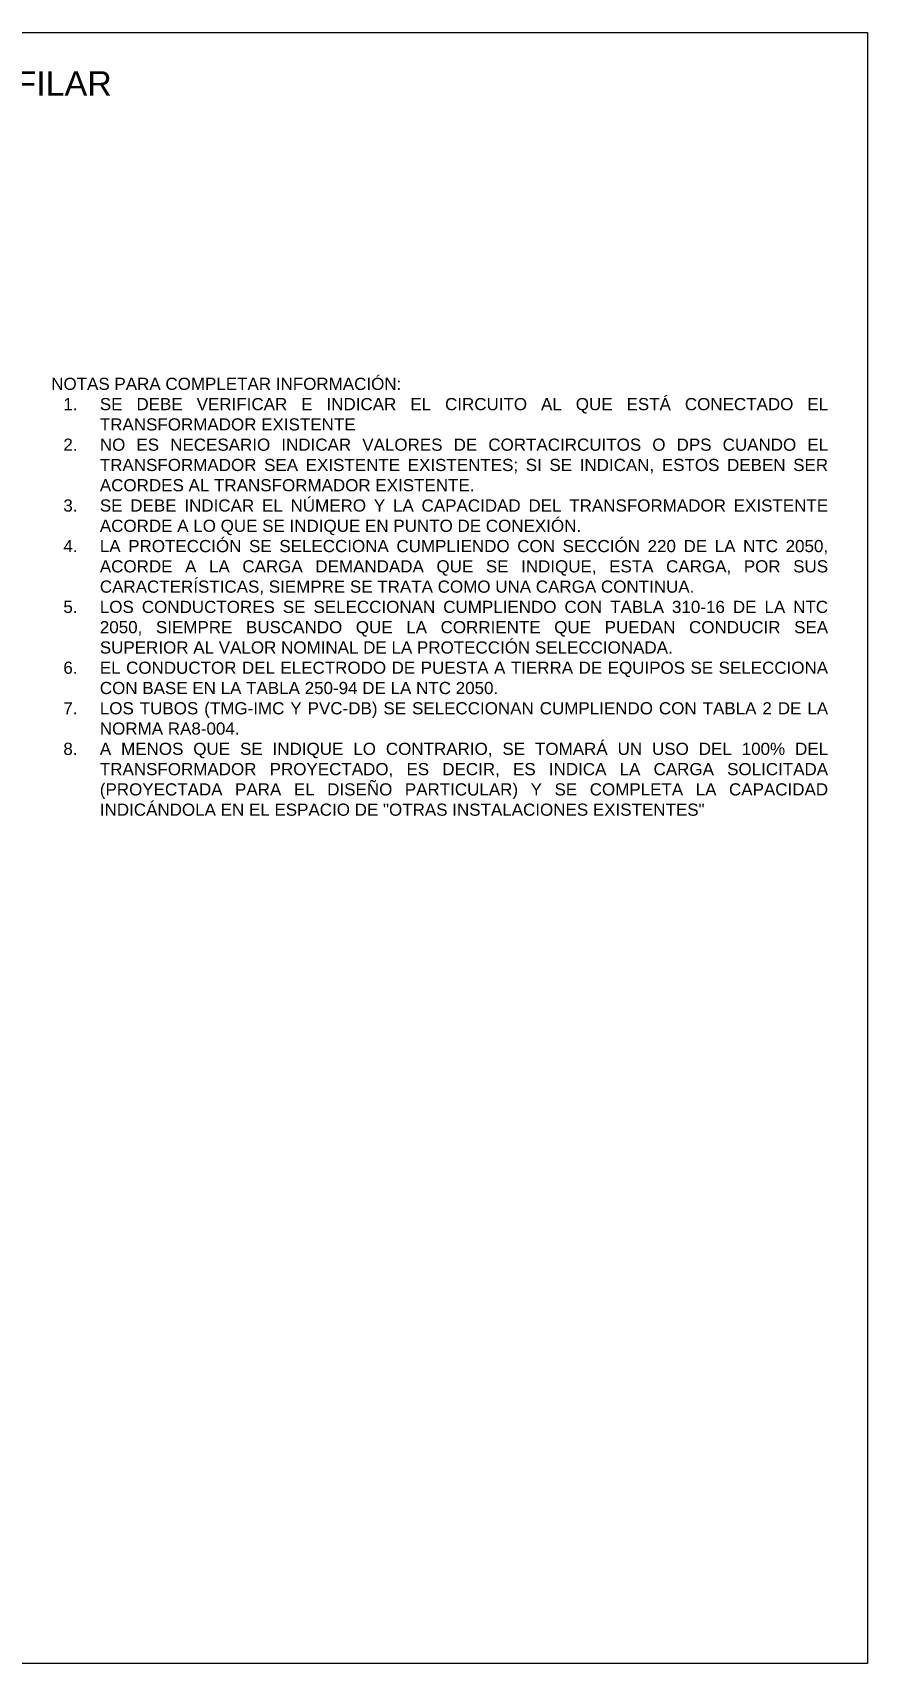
# Model space of a CAD drawing. Header units: millimetres. Extents: x 168 to 394, y 129 to 255.
# Drawn here: x 191.95 to 212.55, y 128.97 to 169.19 of the extents above; entities that cross this region are included whole.
import ezdxf

# ---------------------------------------------------------------- set-up
doc = ezdxf.new("R2010")
doc.units = ezdxf.units.MM
doc.layers.add('Esquemas', color=7, linetype='Continuous', lineweight=13)
doc.layers.add('textos', color=7, linetype='Continuous', lineweight=13)
doc.styles.add('0.6', font='', dxfattribs={"height": 0.6})
doc.styles.add('RomanS', font='romans.shx')
doc.styles.get('0.6').set_extended_font_data('@Arial Unicode MS')

msp = doc.modelspace()

# ---------------------------------------------------------------- linework, layer by layer
at = {"layer": 'Esquemas'}
msp.add_lwpolyline([(167.52449, 169.19199), (212.55084, 169.19199), (212.55084, 128.97229), (167.52449, 128.97229)], close=True, dxfattribs=at)

# ---------------------------------------------------------------- texts
at = {"layer": 'textos', "style": '0.6'}
msp.add_text('EJEMPLOS DIAGRAMA UNIFILAR', height=0.6, dxfattribs=at).set_placement((180.68143, 167.63958))
at = {"layer": 'textos', "insert": (192.41351, 160.6797), "char_height": 0.3, "attachment_point": 1, "style": 'RomanS'}
msp.add_mtext_dynamic_manual_height_columns('\\pxa0.66667,qj;{\\f@Arial Unicode MS|b0|i0|c0|p34;\\C0;NOTAS PARA COMPLETAR INFORMACIÓN:\\P\\pi-3,l4,t4;1.^ISE DEBE VERIFICAR E INDICAR EL CIRCUITO AL QUE ESTÁ CONECTADO EL TRANSFORMADOR EXISTENTE\\P2.^INO ES NECESARIO INDICAR VALORES DE CORTACIRCUITOS O DPS CUANDO EL TRANSFORMADOR SEA EXISTENTE EXISTENTES; SI SE INDICAN, ESTOS DEBEN SER ACORDES AL TRANSFORMADOR EXISTENTE.\\P3.^ISE DEBE INDICAR EL NÚMERO Y LA CAPACIDAD DEL TRANSFORMADOR EXISTENTE ACORDE A LO QUE SE INDIQUE EN PUNTO DE CONEXIÓN.\\P4.^ILA PROTECCIÓN SE SELECCIONA CUMPLIENDO CON SECCIÓN 220 DE LA NTC 2050, ACORDE A LA CARGA DEMANDADA QUE SE INDIQUE, ESTA CARGA, POR SUS CARACTERÍSTICAS, SIEMPRE SE TRATA COMO UNA CARGA CONTINUA.\\P5.^ILOS CONDUCTORES SE SELECCIONAN CUMPLIENDO CON TABLA 310-16 DE LA NTC 2050, SIEMPRE BUSCANDO QUE LA CORRIENTE QUE PUEDAN CONDUCIR SEA SUPERIOR AL VALOR NOMINAL DE LA PROTECCIÓN SELECCIONADA.\\P6.^IEL CONDUCTOR DEL ELECTRODO DE PUESTA A TIERRA DE EQUIPOS SE SELECCIONA CON BASE EN LA TABLA 250-94 DE LA NTC 2050.\\P7.^ILOS TUBOS (TMG-IMC Y PVC-DB) SE SELECCIONAN CUMPLIENDO CON TABLA 2 DE LA NORMA RA8-004.\\P8.^IA MENOS QUE SE INDIQUE LO CONTRARIO, SE TOMARÁ UN USO DEL 100% DEL TRANSFORMADOR PROYECTADO, ES DECIR, ES INDICA LA CARGA SOLICITADA (PROYECTADA PARA EL DISEÑO PARTICULAR) Y SE COMPLETA LA CAPACIDAD INDICÁNDOLA EN EL ESPACIO DE "OTRAS INSTALACIONES EXISTENTES"}', width=19.1106473, gutter_width=12.5, heights=[18.41874], dxfattribs=at)

doc.saveas('drawing.dxf')
